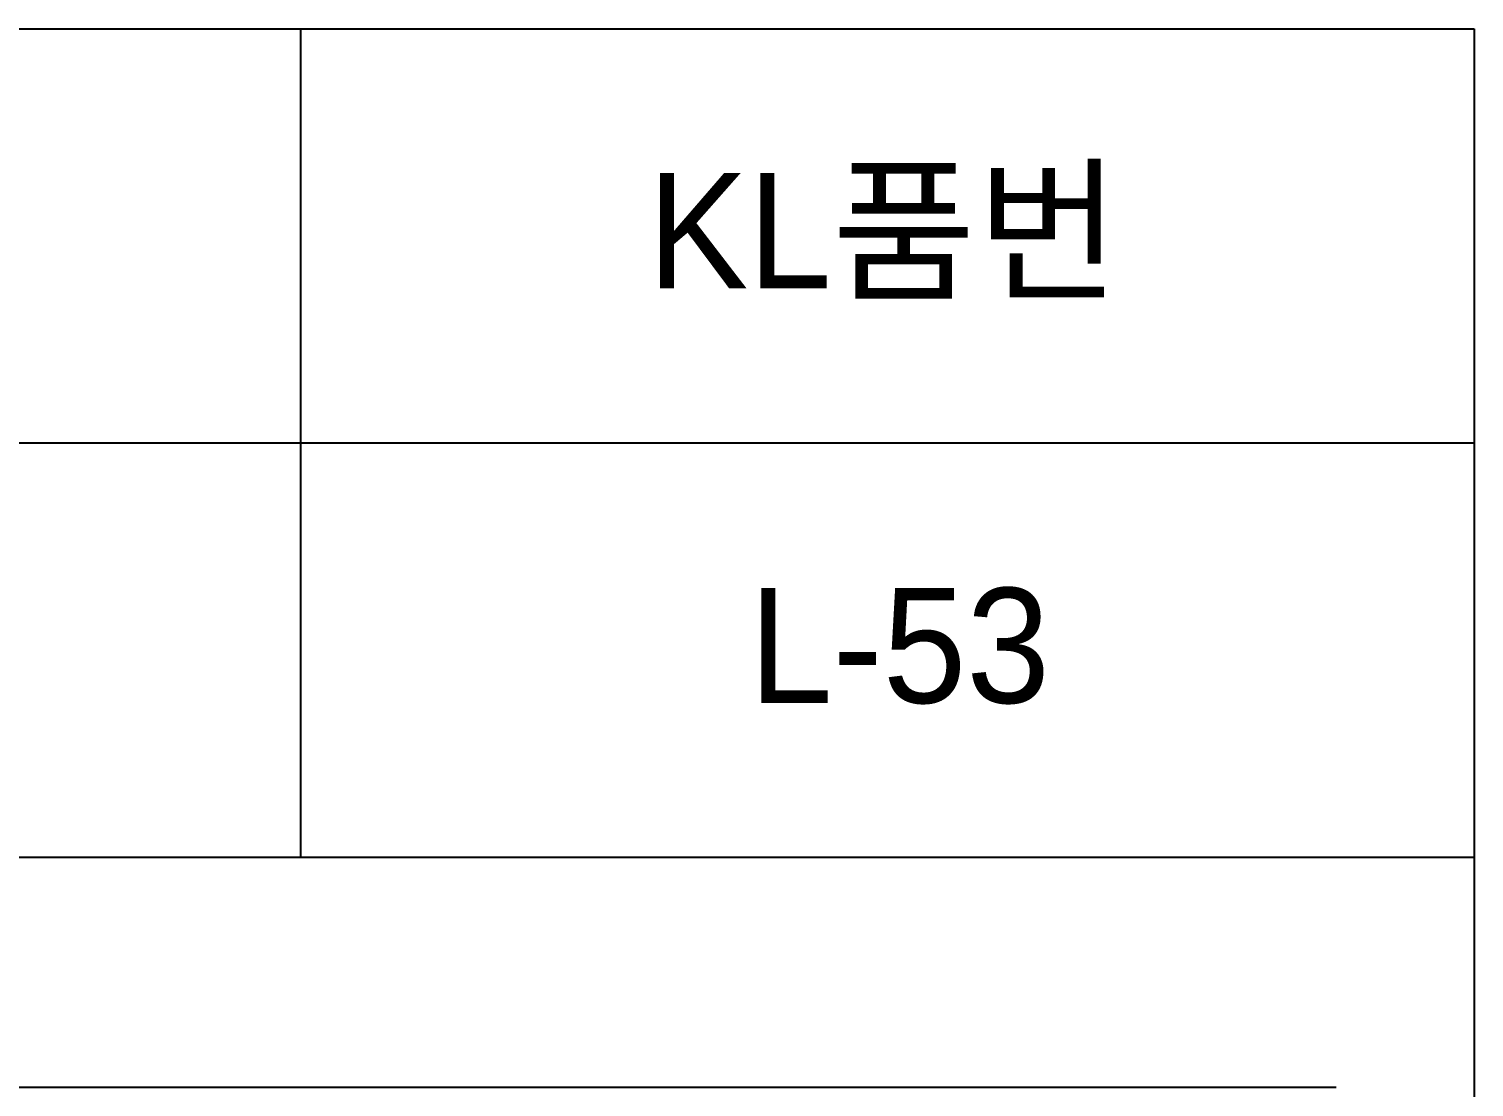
# Model space of a CAD drawing. Header units: millimetres. Extents: x 172273 to 179053, y 3729 to 6845.
# Drawn here: x 176365.7 to 176742.6, y 6569.3 to 6845.3 of the extents above; entities that cross this region are included whole.
import ezdxf
from ezdxf.enums import TextEntityAlignment as Align

# ---------------------------------------------------------------- set-up
doc = ezdxf.new("R2010")
doc.units = ezdxf.units.MM
doc.header["$LTSCALE"] = 0.5
doc.header["$MEASUREMENT"] = 0
doc.layers.add('TEXT', color=7, linetype='Continuous')
doc.layers.add('도각라인', color=7, linetype='Continuous')
doc.styles.add('타이틀', font='H2GTRM.TTF', dxfattribs={"height": 25})

msp = doc.modelspace()

# ---------------------------------------------------------------- linework, layer by layer
at = {"layer": '도각라인', "color": 7}
for p, q in [((174582.59, 6845.3), (176742.59, 6845.3)), ((176436.59, 6629.3), (176436.59, 6845.3)), ((176742.59, 6845.3), (176742.59, 3809.3)), ((175206.59, 6737.3), (176742.59, 6737.3)), ((174582.59, 6629.3), (176742.59, 6629.3)), ((175752.59, 6569.3), (176706.59, 6569.3))]:
    msp.add_line(p, q, dxfattribs=at)

# ---------------------------------------------------------------- texts
at = {"layer": 'TEXT', "style": '타이틀'}
for s, p in [('KL품번', (176588.73, 6792.67)), ('L-53', (176592.73, 6684.49))]:
    msp.add_text(s, height=30, dxfattribs=at).set_placement(p, align=Align.MIDDLE_CENTER)

doc.saveas('drawing.dxf')
